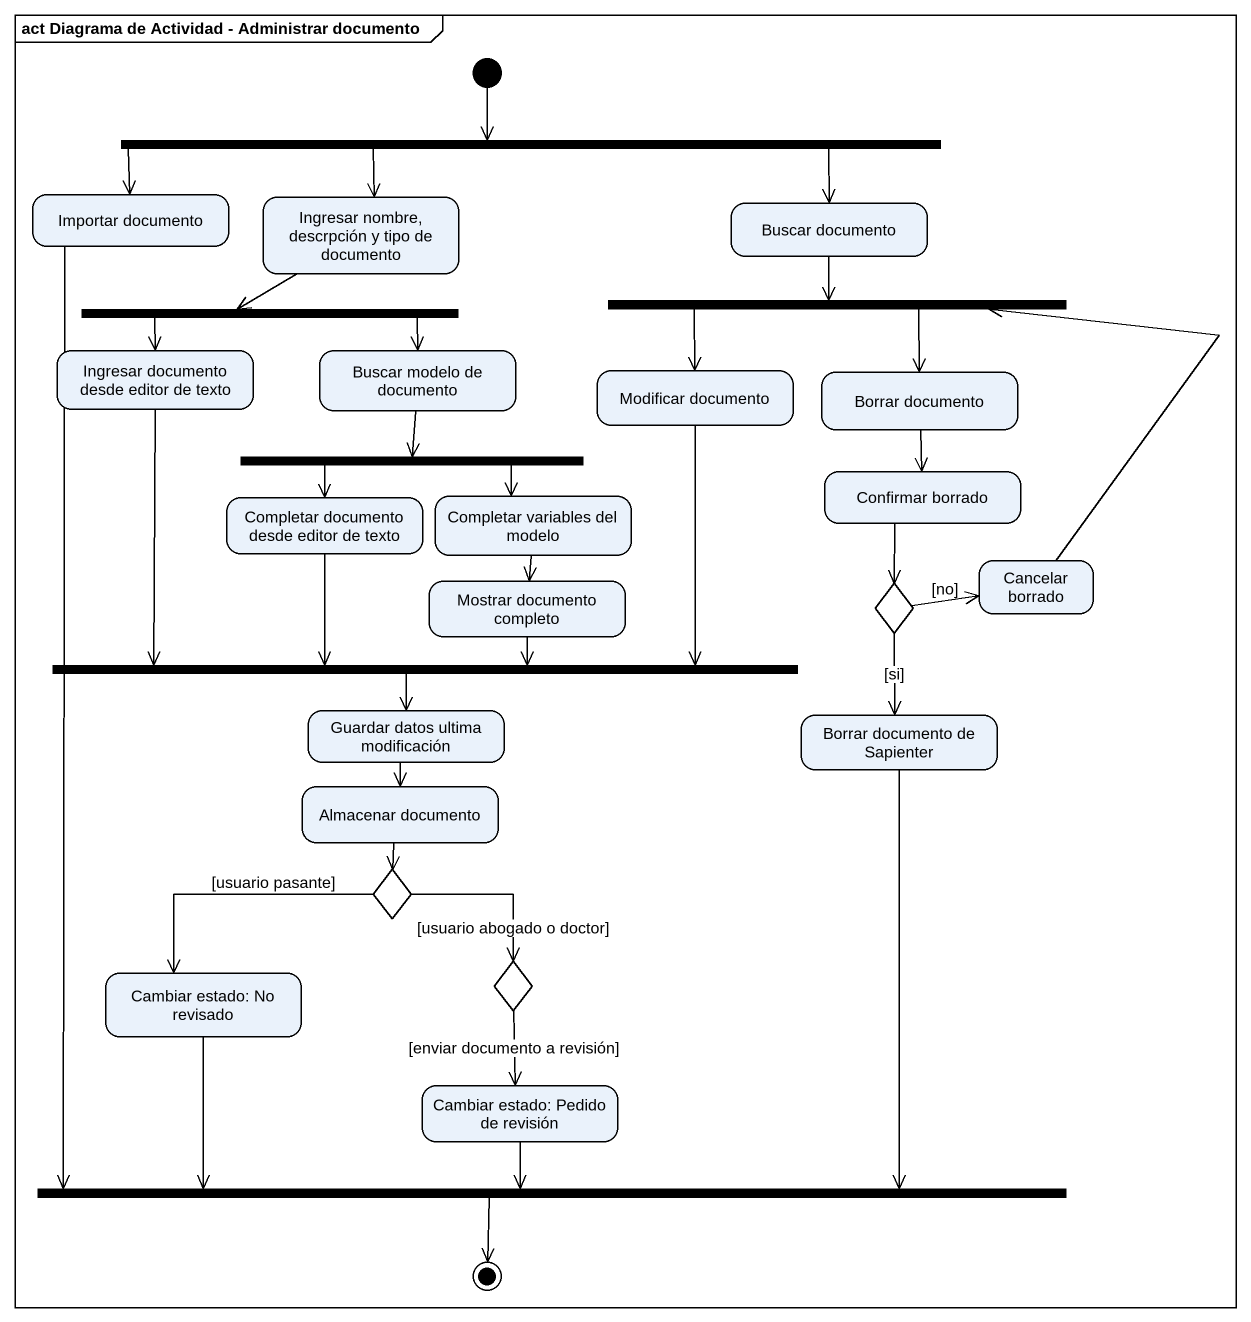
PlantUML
@startuml
mainframe act Diagrama de Actividad - Administrar documento
hide empty description
state fork1 <<fork>>
state "Importar documento" as Importar_documento
state "Ingresar nombre, descrpción y tipo de documento" as Ingresar_nombre_descrpción
state "Buscar documento" as Buscar_documento
state fork2 <<fork>>
state "Ingresar documento desde editor de texto" as Ingresar_documento_desde
state fork3 <<fork>>
state "Buscar modelo de documento" as Buscar_modelo_de_documento
state "Modificar documento" as Modificar_documento
state "Borrar documento" as Borrar_documento
state "Completar documento desde editor de texto" as Completar_documento_desde
state fork4 <<fork>>
state "Completar variables del modelo" as Completar_variables_del
state "Confirmar borrado" as Confirmar_borrado
state "Cancelar borrado" as Cancelar_borrado
state "Mostrar documento completo" as Mostrar_documento_completo
state choice1 <<choice>>
state fork5 <<join>>
state "Guardar datos ultima modificación" as Guardar_datos_ultima
state "Borrar documento de Sapienter" as Borrar_documento_de
state "Almacenar documento" as Almacenar_documento
state choice2 <<choice>>
state choice3 <<choice>>
state "Cambiar estado: No revisado" as Cambiar_estado_No_revisado
state "Cambiar estado: Pedido de revisión" as Cambiar_estado_Pedido_de
state fork6 <<join>>
[*] --> fork1
fork1 -left-> Importar_documento
fork1 -left-> Ingresar_nombre_descrpción
fork1 -right-> Buscar_documento
Importar_documento --> fork6
Ingresar_nombre_descrpción --> fork3
Buscar_documento --> fork2
fork2 --> Modificar_documento
fork2 --> Borrar_documento
Ingresar_documento_desde --> fork5
fork3 -left-> Ingresar_documento_desde
fork3 -right-> Buscar_modelo_de_documento
Buscar_modelo_de_documento --> fork4
Modificar_documento --> fork5
Borrar_documento --> Confirmar_borrado
Completar_documento_desde --> fork5
fork4 --> Completar_documento_desde
fork4 -right-> Completar_variables_del
Completar_variables_del --> Mostrar_documento_completo
Confirmar_borrado --> choice1
Cancelar_borrado -up-> fork2
Mostrar_documento_completo -left-> fork5
choice1 -right-> Cancelar_borrado : [no]
choice1 --> Borrar_documento_de : [si]
fork5 --> Guardar_datos_ultima
Guardar_datos_ultima --> Almacenar_documento
Borrar_documento_de --> fork6
Almacenar_documento --> choice2
choice2 --> choice3 : [usuario abogado o doctor]
choice2 -left-> Cambiar_estado_No_revisado : [usuario pasante]
choice3 --> Cambiar_estado_Pedido_de : [enviar documento a revisión]
Cambiar_estado_No_revisado -right-> fork6
Cambiar_estado_Pedido_de --> fork6
fork6 --> [*]
@enduml
